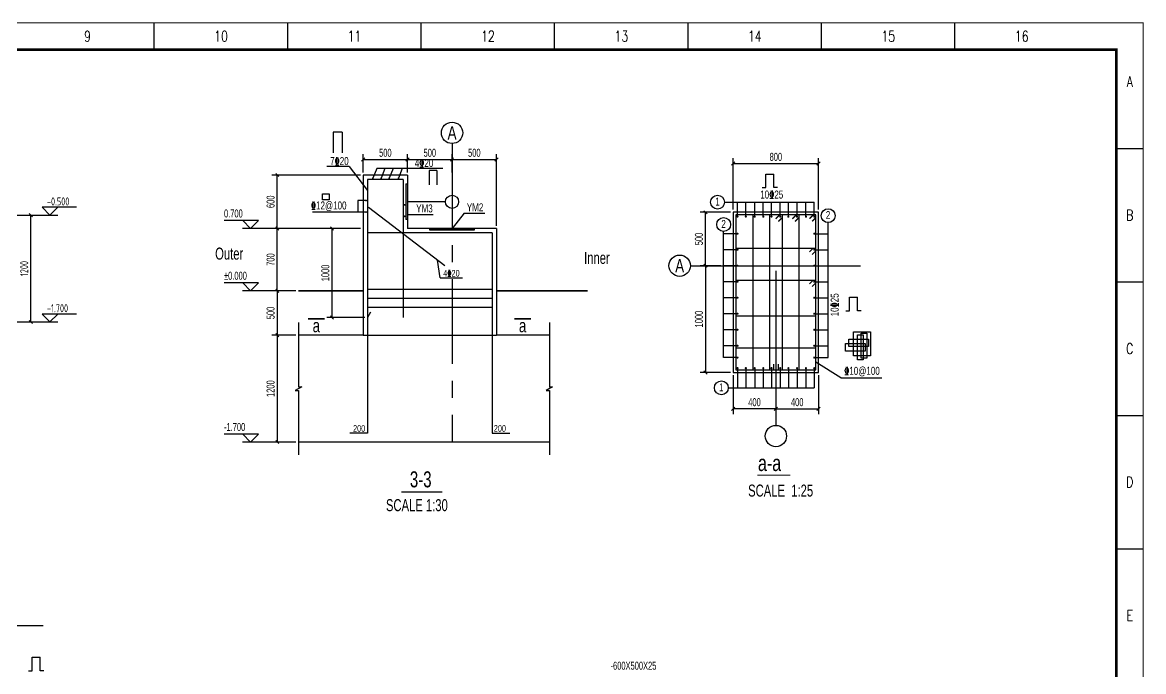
# Model space of a CAD drawing. Header units: millimetres. Extents: x -15901 to 146244, y -607033 to -56344.
# Drawn here: x 29404 to 71413, y -167647 to -143332 of the extents above; entities that cross this region are included whole.
import ezdxf
from ezdxf.enums import TextEntityAlignment as Align

# ---------------------------------------------------------------- set-up
doc = ezdxf.new("R2010")
doc.units = ezdxf.units.MM
doc.header["$LTSCALE"] = 2000
doc.linetypes.add('CENTER', pattern=[50.8, 31.75, -6.35, 6.35, -6.35])
doc.linetypes.add('HIDDEN', pattern=[9.525, 6.35, -3.175])
for name, color, linetype in [('4', 2, 'Continuous'), ('6', 1, 'Continuous'), ('LABEL_PM', 7, 'Continuous'), ('S_01', 3, 'Continuous'), ('S_01_OUTL', 3, 'Continuous'), ('S_02_AXIS', 171, 'CENTER'), ('S_03_HIDD', 4, 'HIDDEN'), ('S_04', 2, 'Continuous'), ('S_04_TEXT', 2, 'Continuous'), ('S_05_DIMS', 7, 'Continuous'), ('S_06', 1, 'Continuous'), ('S_06_RBAR', 1, 'Continuous'), ('S_07_LSHOW', 6, 'Continuous'), ('S_08_HATCH', 8, 'Continuous'), ('TEXT', 3, 'Continuous'), ('TK', 1, 'Continuous')]:
    doc.layers.add(name, color=color, linetype=linetype)
doc.styles.add('KS', font='kstxt.shx', dxfattribs={"width": 0.7, "height": 300, "bigfont": 'kshz.shx'})
doc.styles.add('TK-HZ', font='txt.shx', dxfattribs={"width": 0.8, "bigfont": 'hztxt.shx'})
doc.styles.add('样3', font='tssdeng.shx', dxfattribs={"width": 0.7, "height": 300, "bigfont": 'tssdchn.shx'})
doc.dimstyles.new('KSDIM0.25', dxfattribs={"dimtxt": 300, "dimasz": 120, "dimexe": 200, "dimexo": 100, "dimgap": 100, "dimtad": 1, "dimdec": 0, "dimlfac": 0.25, "dimzin": 14, "dimdsep": 46, "dimtxsty": 'KS', "dimblk": 'ARCHTICK', "dimblk1": 'OBLIQUE', "dimblk2": 'OBLIQUE', "dimsah": 1, "dimcen": -900, "dimclrd": 7, "dimclre": 7, "dimclrt": 2, "dimazin": 3, "dimtfac": 1, "dimtdec": 0, "dimtix": 1, "dimtmove": 2, "dimatfit": 2, "dimfxl": 1, "dimtolj": 1, "dimtzin": 14, "dimlwd": -3, "dimarcsym": 0})
doc.dimstyles.new('KSDIM0.3', dxfattribs={"dimtxt": 300, "dimasz": 120, "dimexe": 200, "dimexo": 100, "dimgap": 100, "dimtad": 1, "dimdec": 0, "dimlfac": 0.3, "dimzin": 14, "dimdsep": 46, "dimtxsty": 'KS', "dimblk1": 'OBLIQUE', "dimblk2": 'OBLIQUE', "dimsah": 1, "dimcen": -900, "dimclrd": 7, "dimclre": 7, "dimclrt": 2, "dimazin": 3, "dimtfac": 1, "dimtdec": 0, "dimtix": 1, "dimtmove": 2, "dimatfit": 2, "dimfxl": 1, "dimtolj": 1, "dimtzin": 14, "dimlwd": -3, "dimarcsym": 1})
doc.dimstyles.new('KSDIM1.2', dxfattribs={"dimtxt": 300, "dimasz": 120, "dimexe": 200, "dimexo": 100, "dimgap": 100, "dimtad": 1, "dimdec": 0, "dimlfac": 1.2, "dimzin": 14, "dimdsep": 46, "dimtxsty": 'KS', "dimblk": 'ARCHTICK', "dimblk1": 'OBLIQUE', "dimblk2": 'OBLIQUE', "dimsah": 1, "dimcen": -900, "dimclrd": 7, "dimclre": 7, "dimclrt": 2, "dimazin": 3, "dimtfac": 1, "dimtdec": 0, "dimtix": 1, "dimtmove": 2, "dimatfit": 2, "dimfxl": 1, "dimtolj": 1, "dimtzin": 14, "dimlwd": -3, "dimlwe": -1, "dimarcsym": 0})

# ---------------------------------------------------------------- blocks, each defined once
blk = doc.blocks.new('_OBLIQUE')
at = {"color": 1}
blk.add_line((-0.5, -0.5), (0.5, 0.5), dxfattribs=at)
blk = doc.blocks.new('*D500')
at = {"layer": 'Defpoints', "color": 0}
for p in [(28925, -150551), (29722, -150551), (27995, -154551)]:
    blk.add_point(p, dxfattribs=at)
at = {"layer": 'S_05_DIMS', "color": 7, "lineweight": -2}
for p, q in [((29025, -150551), (29922, -150551)), ((28095, -154551), (29922, -154551))]:
    blk.add_line(p, q, dxfattribs=at)
at = {"layer": 'S_05_DIMS', "color": 7, "lineweight": -3}
blk.add_line((29722, -154551), (29722, -150551), dxfattribs=at)
at = {"layer": 'S_05_DIMS', "color": 7, "linetype": 'ByBlock', "lineweight": -3, "xscale": 120, "yscale": 120, "zscale": 120}
for p, rotation in [((29722, -150551), 90), ((29722, -154551), 270)]:
    blk.add_blockref('_OBLIQUE', p, dxfattribs=dict(at, rotation=rotation))
at = {"layer": 'S_05_DIMS', "color": 2, "insert": (29472, -152551), "char_height": 300, "attachment_point": 5, "rotation": 90, "style": '样3'}
blk.add_mtext('\\A1;1200', dxfattribs=at)
blk = doc.blocks.new('*D501')
at = {"layer": 'Defpoints', "color": 0}
for p in [(43836, -148466), (42169, -149049), (43836, -149049)]:
    blk.add_point(p, dxfattribs=at)
at = {"layer": 'S_05_DIMS', "color": 7}
for p, q in [((42169, -148949), (42169, -148266)), ((43836, -148949), (43836, -148266))]:
    blk.add_line(p, q, dxfattribs=at)
at = {"layer": 'S_05_DIMS', "color": 7, "lineweight": -3}
blk.add_line((42169, -148466), (43836, -148466), dxfattribs=at)
at = {"layer": 'S_05_DIMS', "color": 7, "linetype": 'ByBlock', "lineweight": -3, "xscale": 120, "yscale": 120, "zscale": 120, "rotation": 180}
blk.add_blockref('_OBLIQUE', (42169, -148466), dxfattribs=at)
at = {"layer": 'S_05_DIMS', "color": 7, "linetype": 'ByBlock', "lineweight": -3, "xscale": 120, "yscale": 120, "zscale": 120}
blk.add_blockref('_OBLIQUE', (43836, -148466), dxfattribs=at)
at = {"layer": 'S_05_DIMS', "color": 2, "insert": (43002, -148216), "char_height": 300, "attachment_point": 5, "style": 'KS'}
blk.add_mtext('\\A1;500', dxfattribs=at)
blk = doc.blocks.new('_ArchTick')
at = {"color": 0, "linetype": 'ByBlock', "const_width": 0.15}
blk.add_lwpolyline([(-0.5, -0.5), (0.5, 0.5)], dxfattribs=at)
blk = doc.blocks.new('*D502')
at = {"layer": 'Defpoints', "color": 0}
for p in [(45502, -148466), (43836, -149049), (45502, -149054)]:
    blk.add_point(p, dxfattribs=at)
at = {"layer": 'S_05_DIMS', "color": 7}
for p, q in [((43836, -148949), (43836, -148266)), ((45502, -148954), (45502, -148266))]:
    blk.add_line(p, q, dxfattribs=at)
at = {"layer": 'S_05_DIMS', "color": 7, "lineweight": -3}
blk.add_line((43836, -148466), (45502, -148466), dxfattribs=at)
at = {"layer": 'S_05_DIMS', "color": 7, "linetype": 'ByBlock', "lineweight": -3, "xscale": 120, "yscale": 120, "zscale": 120, "rotation": 180}
blk.add_blockref('_OBLIQUE', (43836, -148466), dxfattribs=at)
at = {"layer": 'S_05_DIMS', "color": 7, "linetype": 'ByBlock', "lineweight": -3, "xscale": 120, "yscale": 120, "zscale": 120}
blk.add_blockref('_OBLIQUE', (45502, -148466), dxfattribs=at)
at = {"layer": 'S_05_DIMS', "color": 2, "insert": (44669, -148216), "char_height": 300, "attachment_point": 5, "style": 'KS'}
blk.add_mtext('\\A1;500', dxfattribs=at)
blk = doc.blocks.new('*D503')
at = {"layer": 'Defpoints', "color": 0}
for p in [(47169, -148466), (45502, -149054), (47169, -151049)]:
    blk.add_point(p, dxfattribs=at)
at = {"layer": 'S_05_DIMS', "color": 7}
for p, q in [((45502, -148954), (45502, -148266)), ((47169, -150949), (47169, -148266))]:
    blk.add_line(p, q, dxfattribs=at)
at = {"layer": 'S_05_DIMS', "color": 7, "lineweight": -3}
blk.add_line((45502, -148466), (47169, -148466), dxfattribs=at)
at = {"layer": 'S_05_DIMS', "color": 7, "linetype": 'ByBlock', "lineweight": -3, "xscale": 120, "yscale": 120, "zscale": 120, "rotation": 180}
blk.add_blockref('_OBLIQUE', (45502, -148466), dxfattribs=at)
at = {"layer": 'S_05_DIMS', "color": 7, "linetype": 'ByBlock', "lineweight": -3, "xscale": 120, "yscale": 120, "zscale": 120}
blk.add_blockref('_OBLIQUE', (47169, -148466), dxfattribs=at)
at = {"layer": 'S_05_DIMS', "color": 2, "insert": (46336, -148216), "char_height": 300, "attachment_point": 5, "style": 'KS'}
blk.add_mtext('\\A1;500', dxfattribs=at)
blk = doc.blocks.new('*D504')
at = {"layer": 'Defpoints', "color": 0}
for p in [(38954, -151049), (42169, -151049), (39746, -153382)]:
    blk.add_point(p, dxfattribs=at)
at = {"layer": 'S_05_DIMS', "color": 7}
for p, q in [((42069, -151049), (38754, -151049)), ((39646, -153382), (38754, -153382))]:
    blk.add_line(p, q, dxfattribs=at)
at = {"layer": 'S_05_DIMS', "color": 7, "lineweight": -3}
blk.add_line((38954, -153382), (38954, -151049), dxfattribs=at)
at = {"layer": 'S_05_DIMS', "color": 7, "linetype": 'ByBlock', "lineweight": -3, "xscale": 120, "yscale": 120, "zscale": 120}
for p, rotation in [((38954, -151049), 90), ((38954, -153382), 270)]:
    blk.add_blockref('_OBLIQUE', p, dxfattribs=dict(at, rotation=rotation))
at = {"layer": 'S_05_DIMS', "color": 2, "insert": (38704, -152215), "char_height": 300, "attachment_point": 5, "rotation": 90, "style": 'KS'}
blk.add_mtext('\\A1;700', dxfattribs=at)
blk = doc.blocks.new('*D505')
at = {"layer": 'Defpoints', "color": 0}
for p in [(38954, -149049), (42169, -149049), (42169, -151049)]:
    blk.add_point(p, dxfattribs=at)
at = {"layer": 'S_05_DIMS', "color": 7}
for p, q in [((42069, -149049), (38754, -149049)), ((42069, -151049), (38754, -151049))]:
    blk.add_line(p, q, dxfattribs=at)
at = {"layer": 'S_05_DIMS', "color": 7, "lineweight": -3}
blk.add_line((38954, -151049), (38954, -149049), dxfattribs=at)
at = {"layer": 'S_05_DIMS', "color": 7, "linetype": 'ByBlock', "lineweight": -3, "xscale": 120, "yscale": 120, "zscale": 120}
for p, rotation in [((38954, -149049), 90), ((38954, -151049), 270)]:
    blk.add_blockref('_OBLIQUE', p, dxfattribs=dict(at, rotation=rotation))
at = {"layer": 'S_05_DIMS', "color": 2, "insert": (38704, -150049), "char_height": 300, "attachment_point": 5, "rotation": 90, "style": 'KS'}
blk.add_mtext('\\A1;600', dxfattribs=at)
blk = doc.blocks.new('*D506')
at = {"layer": 'Defpoints', "color": 0}
for p in [(41006, -151049), (41585, -151049), (42336, -154382)]:
    blk.add_point(p, dxfattribs=at)
at = {"layer": 'S_05_DIMS', "color": 7}
for p, q in [((41485, -151049), (40806, -151049)), ((42236, -154382), (40806, -154382))]:
    blk.add_line(p, q, dxfattribs=at)
at = {"layer": 'S_05_DIMS', "color": 7, "lineweight": -3}
blk.add_line((41006, -154382), (41006, -151049), dxfattribs=at)
at = {"layer": 'S_05_DIMS', "color": 7, "linetype": 'ByBlock', "lineweight": -3, "xscale": 120, "yscale": 120, "zscale": 120}
for p, rotation in [((41006, -151049), 90), ((41006, -154382), 270)]:
    blk.add_blockref('_OBLIQUE', p, dxfattribs=dict(at, rotation=rotation))
at = {"layer": 'S_05_DIMS', "color": 2, "insert": (40756, -152715), "char_height": 300, "attachment_point": 5, "rotation": 90, "style": 'KS'}
blk.add_mtext('\\A1;1000', dxfattribs=at)
blk = doc.blocks.new('Dot')
at = {"layer": '6', "const_width": 0.4}
blk.add_lwpolyline([(-0.2, 0, 1), (0.2, 0, 1)], format="xyb", close=True, dxfattribs=at)
blk = doc.blocks.new('*D507')
at = {"layer": 'Defpoints', "color": 0}
for p in [(39748, -155049), (38954, -159049), (39748, -159049)]:
    blk.add_point(p, dxfattribs=at)
at = {"layer": 'S_05_DIMS', "color": 7}
for p, q in [((39648, -155049), (38754, -155049)), ((39648, -159049), (38754, -159049))]:
    blk.add_line(p, q, dxfattribs=at)
at = {"layer": 'S_05_DIMS', "color": 7, "lineweight": -3}
blk.add_line((38954, -155049), (38954, -159049), dxfattribs=at)
at = {"layer": 'S_05_DIMS', "color": 7, "linetype": 'ByBlock', "lineweight": -3, "xscale": 120, "yscale": 120, "zscale": 120}
for p, rotation in [((38954, -155049), 90), ((38954, -159049), 270)]:
    blk.add_blockref('_OBLIQUE', p, dxfattribs=dict(at, rotation=rotation))
at = {"layer": 'S_05_DIMS', "color": 2, "insert": (38704, -157049), "char_height": 300, "attachment_point": 5, "rotation": 90, "style": 'KS'}
blk.add_mtext('\\A1;1200', dxfattribs=at)
blk = doc.blocks.new('*D508')
at = {"layer": 'Defpoints', "color": 0}
for p in [(39746, -153382), (38954, -155049), (39242, -155049)]:
    blk.add_point(p, dxfattribs=at)
at = {"layer": 'S_05_DIMS', "color": 7}
for p, q in [((39646, -153382), (38754, -153382)), ((39142, -155049), (38754, -155049))]:
    blk.add_line(p, q, dxfattribs=at)
at = {"layer": 'S_05_DIMS', "color": 7, "lineweight": -3}
blk.add_line((38954, -153382), (38954, -155049), dxfattribs=at)
at = {"layer": 'S_05_DIMS', "color": 7, "linetype": 'ByBlock', "lineweight": -3, "xscale": 120, "yscale": 120, "zscale": 120}
for p, rotation in [((38954, -153382), 90), ((38954, -155049), 270)]:
    blk.add_blockref('_OBLIQUE', p, dxfattribs=dict(at, rotation=rotation))
at = {"layer": 'S_05_DIMS', "color": 2, "insert": (38704, -154215), "char_height": 300, "attachment_point": 5, "rotation": 90, "style": 'KS'}
blk.add_mtext('\\A1;500', dxfattribs=at)
blk = doc.blocks.new('*D509')
at = {"layer": 'Defpoints', "color": 0}
for p in [(55002, -150444), (56035, -150444), (55677, -152444)]:
    blk.add_point(p, dxfattribs=at)
at = {"layer": 'LABEL_PM', "color": 7, "lineweight": -2}
for p, q in [((55935, -150444), (54802, -150444)), ((55577, -152444), (54802, -152444))]:
    blk.add_line(p, q, dxfattribs=at)
at = {"layer": 'LABEL_PM', "color": 7, "lineweight": -3}
blk.add_line((55002, -152444), (55002, -150444), dxfattribs=at)
at = {"layer": 'LABEL_PM', "color": 7, "linetype": 'ByBlock', "lineweight": -3, "xscale": 120, "yscale": 120, "zscale": 120}
for p, rotation in [((55002, -150444), 90), ((55002, -152444), 270)]:
    blk.add_blockref('_OBLIQUE', p, dxfattribs=dict(at, rotation=rotation))
at = {"layer": 'LABEL_PM', "color": 2, "insert": (54752, -151444), "char_height": 300, "attachment_point": 5, "rotation": 90, "style": 'KS'}
blk.add_mtext('\\A1;500', dxfattribs=at)
blk = doc.blocks.new('*D510')
at = {"layer": 'Defpoints', "color": 0}
for p in [(59235, -148619), (56035, -150444), (59235, -150444)]:
    blk.add_point(p, dxfattribs=at)
at = {"layer": 'LABEL_PM', "color": 7, "lineweight": -2}
for p, q in [((56035, -150344), (56035, -148419)), ((59235, -150344), (59235, -148419))]:
    blk.add_line(p, q, dxfattribs=at)
at = {"layer": 'LABEL_PM', "color": 7, "lineweight": -3}
blk.add_line((56035, -148619), (59235, -148619), dxfattribs=at)
at = {"layer": 'LABEL_PM', "color": 7, "linetype": 'ByBlock', "lineweight": -3, "xscale": 120, "yscale": 120, "zscale": 120, "rotation": 180}
blk.add_blockref('_OBLIQUE', (56035, -148619), dxfattribs=at)
at = {"layer": 'LABEL_PM', "color": 7, "linetype": 'ByBlock', "lineweight": -3, "xscale": 120, "yscale": 120, "zscale": 120}
blk.add_blockref('_OBLIQUE', (59235, -148619), dxfattribs=at)
at = {"layer": 'LABEL_PM', "color": 2, "insert": (57635, -148369), "char_height": 300, "attachment_point": 5, "style": 'KS'}
blk.add_mtext('\\A1;800', dxfattribs=at)
blk = doc.blocks.new('*D511')
at = {"layer": 'Defpoints', "color": 0}
for p in [(55677, -152444), (55002, -156444), (56035, -156444)]:
    blk.add_point(p, dxfattribs=at)
at = {"layer": 'LABEL_PM', "color": 7, "lineweight": -2}
for p, q in [((55577, -152444), (54802, -152444)), ((55935, -156444), (54802, -156444))]:
    blk.add_line(p, q, dxfattribs=at)
at = {"layer": 'LABEL_PM', "color": 7, "lineweight": -3}
blk.add_line((55002, -152444), (55002, -156444), dxfattribs=at)
at = {"layer": 'LABEL_PM', "color": 7, "linetype": 'ByBlock', "lineweight": -3, "xscale": 120, "yscale": 120, "zscale": 120}
for p, rotation in [((55002, -152444), 90), ((55002, -156444), 270)]:
    blk.add_blockref('_OBLIQUE', p, dxfattribs=dict(at, rotation=rotation))
at = {"layer": 'LABEL_PM', "color": 2, "insert": (54752, -154444), "char_height": 300, "attachment_point": 5, "rotation": 90, "style": 'KS'}
blk.add_mtext('\\A1;1000', dxfattribs=at)
blk = doc.blocks.new('*D512')
at = {"layer": 'Defpoints', "color": 0}
for p in [(59235, -156444), (57635, -157332), (59235, -157808)]:
    blk.add_point(p, dxfattribs=at)
at = {"layer": 'S_05_DIMS', "color": 7, "lineweight": -2}
for p, q in [((59235, -156544), (59235, -158008)), ((57635, -157432), (57635, -158008))]:
    blk.add_line(p, q, dxfattribs=at)
at = {"layer": 'S_05_DIMS', "color": 7, "lineweight": -3}
blk.add_line((57635, -157808), (59235, -157808), dxfattribs=at)
at = {"layer": 'S_05_DIMS', "color": 7, "linetype": 'ByBlock', "lineweight": -3, "xscale": 120, "yscale": 120, "zscale": 120, "rotation": 180}
blk.add_blockref('_OBLIQUE', (57635, -157808), dxfattribs=at)
at = {"layer": 'S_05_DIMS', "color": 7, "linetype": 'ByBlock', "lineweight": -3, "xscale": 120, "yscale": 120, "zscale": 120}
blk.add_blockref('_OBLIQUE', (59235, -157808), dxfattribs=at)
at = {"layer": 'S_05_DIMS', "color": 2, "insert": (58435, -157558), "char_height": 300, "attachment_point": 5, "style": 'KS'}
blk.add_mtext('\\A1;400', dxfattribs=at)
blk = doc.blocks.new('*D513')
at = {"layer": 'Defpoints', "color": 0}
for p in [(56035, -156444), (57635, -157332), (56035, -157808)]:
    blk.add_point(p, dxfattribs=at)
at = {"layer": 'S_05_DIMS', "color": 7, "lineweight": -2}
for p, q in [((56035, -156544), (56035, -158008)), ((57635, -157432), (57635, -158008))]:
    blk.add_line(p, q, dxfattribs=at)
at = {"layer": 'S_05_DIMS', "color": 7, "lineweight": -3}
blk.add_line((57635, -157808), (56035, -157808), dxfattribs=at)
at = {"layer": 'S_05_DIMS', "color": 7, "linetype": 'ByBlock', "lineweight": -3, "xscale": 120, "yscale": 120, "zscale": 120, "rotation": 180}
blk.add_blockref('_OBLIQUE', (56035, -157808), dxfattribs=at)
at = {"layer": 'S_05_DIMS', "color": 7, "linetype": 'ByBlock', "lineweight": -3, "xscale": 120, "yscale": 120, "zscale": 120}
blk.add_blockref('_OBLIQUE', (57635, -157808), dxfattribs=at)
at = {"layer": 'S_05_DIMS', "color": 2, "insert": (56835, -157558), "char_height": 300, "attachment_point": 5, "style": 'KS'}
blk.add_mtext('\\A1;400', dxfattribs=at)
blk = doc.blocks.new('RW')
at = {"layer": 'S_06_RBAR'}
for points in [[(0, 100, 50, 50, 0), (141, 241, 0, 0, 0)], [(100, 0, 50, 50, 0), (241, 141, 0, 0, 0)]]:
    blk.add_lwpolyline(points, format="xyseb", dxfattribs=at)
blk = doc.blocks.new('A1-1')
at = {"layer": 'TK', "color": 7}
for p, q in [((47050, 58400), (47050, 59400)), ((52050, 58400), (52050, 59400)), ((57050, 58400), (57050, 59400)), ((62050, 58400), (62050, 59400)), ((67050, 58400), (67050, 59400)), ((72050, 58400), (72050, 59400)), ((77050, 58400), (77050, 59400)), ((83100, 54700), (84100, 54700)), ((83100, 49700), (84100, 49700)), ((83100, 44700), (84100, 44700)), ((83100, 39700), (84100, 39700))]:
    blk.add_line(p, q, dxfattribs=at)
for points, const_width in [([(0, 0), (84100, 0), (84100, 59400), (0, 59400)], 35), ([(2500, 1000), (83100, 1000), (83100, 58400), (2500, 58400)], 100)]:
    blk.add_lwpolyline(points, close=True, dxfattribs=dict(at, const_width=const_width))
at = {"layer": 'TK', "color": 7, "style": 'TK-HZ', "width": 0.75}
for s, p in [('9', (44550, 58900)), ('10', (49550, 58900)), ('11', (54550, 58900)), ('12', (59550, 58900)), ('13', (64550, 58900)), ('14', (69550, 58900)), ('15', (74550, 58900)), ('16', (79550, 58900)), ('A', (83600, 57200)), ('B', (83600, 52200)), ('C', (83600, 47200)), ('D', (83600, 42200)), ('E', (83600, 37200))]:
    blk.add_text(s, height=400, dxfattribs=at).set_placement(p, align=Align.MIDDLE_CENTER)

msp = doc.modelspace()

# ---------------------------------------------------------------- hatches: boundary and pattern name
at = {"layer": 'S_08_HATCH'}
h = msp.add_hatch(dxfattribs=at)
h.set_pattern_fill('ANSI31', color=6, scale=0.833333)
h.set_pattern_definition([(45, (-437392.31667, -316914.35287), (-0.073656956374, 0.073656956374), [])])
h.paths.add_polyline_path([(43769.123, -150715.33), (43835.79, -150715.33), (43835.79, -150048.663), (43835.79, -149381.996), (43769.123, -149381.996)])
h = msp.add_hatch(dxfattribs=at)
h.set_pattern_fill('ANSI31', color=6, scale=0.833333)
h.set_pattern_definition([(45, (-437058.98334, -316914.35287), (-0.073656956374, 0.073656956374), [])])
h.paths.add_polyline_path([(45502.456, -151115.33), (45502.456, -151048.663), (44669.123, -151048.663), (44669.123, -151115.33)])
h.paths.add_polyline_path([(46335.79, -151115.33), (46335.79, -151048.663), (45502.456, -151048.663), (45502.456, -151115.33)])

# ---------------------------------------------------------------- linework, layer by layer
at = {"color": 2}
for points in [[(39748.189, -154571.384), (39748.189, -156978.663), (39868.189, -156978.663), (39628.189, -157118.663), (39748.189, -157118.663), (39748.189, -159525.942)], [(49149.617, -154571.384), (49149.617, -156978.663), (49269.617, -156978.663), (49029.617, -157118.663), (49149.617, -157118.663), (49149.617, -159525.942)]]:
    msp.add_lwpolyline(points, dxfattribs=at)
at = {"layer": '4'}
for p, q in [((41652.852, -148725.131), (40815.927, -148725.131)), ((41652.852, -148725.131), (42335.79, -149628.216)), ((45157.195, -148798.942), (42678.861, -148798.942)), ((45059.493, -152902.662), (45896.418, -152902.662))]:
    msp.add_line(p, q, dxfattribs=at)
for points in [[(31433.801, -150253.623), (30139.831, -150253.623), (30436.816, -150550.608), (30733.801, -150253.623)], [(29921.816, -150550.608), (30736.816, -150550.608)], [(29921.816, -154550.608), (30736.816, -154550.608)], [(31433.801, -154253.623), (30139.831, -154253.623), (30436.816, -154550.608), (30733.801, -154253.623)]]:
    msp.add_lwpolyline(points, dxfattribs=at)
at = {"layer": '6'}
for p, q in [((41043.203, -147437.213), (41043.203, -148210.421)), ((41386.046, -147437.213), (41043.203, -147437.213)), ((41386.046, -147437.213), (41386.046, -148210.421)), ((44648.187, -148876.494), (44648.187, -149416.045)), ((44933.889, -148876.494), (44648.187, -148876.494)), ((44933.889, -148876.494), (44933.889, -149416.045))]:
    msp.add_line(p, q, dxfattribs=at)
at = {"layer": 'LABEL_PM'}
for p, q in [((55710.632, -150065.846), (59072.393, -150065.846)), ((56197.393, -150606.854), (56197.393, -150065.846)), ((56509.376, -150606.854), (56509.376, -150067.819)), ((56841.028, -150606.854), (56841.028, -150065.846)), ((57164.383, -150606.854), (57164.383, -150065.846)), ((57471.418, -150606.854), (57471.418, -150065.846)), ((57798.367, -150606.854), (57798.367, -150065.846)), ((58105.403, -150606.854), (58105.403, -150065.846)), ((58428.758, -150606.854), (58428.758, -150065.846)), ((58760.41, -150606.854), (58760.41, -150065.846)), ((59072.393, -150606.854), (59072.393, -150065.846)), ((55677.199, -155885.42), (55677.199, -151160.287)), ((59592.586, -155885.42), (59592.586, -150830.108)), ((56197.393, -151244.354), (55677.199, -151244.354)), ((59072.393, -151244.354), (59592.586, -151244.354)), ((56197.393, -151844.354), (55677.199, -151844.354)), ((59072.393, -151844.354), (59592.586, -151844.354)), ((56197.393, -152444.354), (55677.199, -152444.354)), ((59072.393, -152444.354), (59592.586, -152444.354)), ((56197.393, -153044.354), (55677.199, -153044.354)), ((59072.393, -153044.354), (59592.586, -153044.354)), ((56197.393, -153644.354), (55677.199, -153644.354)), ((59072.393, -153644.354), (59592.586, -153644.354)), ((56197.393, -154244.354), (55677.199, -154244.354)), ((59072.393, -154244.354), (59592.586, -154244.354)), ((56197.393, -154844.354), (55677.199, -154844.354)), ((59072.393, -154844.354), (59592.586, -154844.354)), ((56197.393, -155444.354), (55677.199, -155444.354)), ((59072.393, -155444.354), (59592.586, -155444.354)), ((56197.393, -155885.42), (55677.199, -155885.42)), ((59072.393, -155885.42), (59592.586, -155885.42)), ((60064.466, -156645.836), (59134.893, -156060.851)), ((56197.393, -156285.61), (56197.393, -157019.878)), ((56509.376, -156281.854), (56509.376, -157019.878)), ((56841.028, -156281.854), (56841.028, -157019.878)), ((57164.383, -156281.854), (57164.383, -157019.878)), ((57471.418, -156281.854), (57471.418, -157019.878)), ((57798.367, -156281.854), (57798.367, -157019.878)), ((58105.403, -156281.854), (58105.403, -157019.878)), ((58428.758, -156281.854), (58428.758, -157019.878)), ((58760.41, -156281.854), (58760.41, -157019.878)), ((59072.393, -156287.716), (59072.393, -157019.878)), ((60064.466, -156645.836), (61606.202, -156645.836)), ((55852.494, -157019.878), (59072.393, -157019.878))]:
    msp.add_line(p, q, dxfattribs=at)
for centre in [(55450.996, -150065.846), (59592.586, -150570.471), (55677.199, -150900.65), (55592.857, -157019.878)]:
    msp.add_circle(centre, 259.636, dxfattribs=at)
at = {"layer": 'S_01'}
msp.add_lwpolyline([(59234.893, -150444.354), (56034.893, -150444.354), (56034.893, -156444.354), (59234.893, -156444.354)], close=True, dxfattribs=at)
at = {"layer": 'S_01', "const_width": 45}
msp.add_lwpolyline([(56938.84, -160290.303), (58173.84, -160290.303)], dxfattribs=at)
at = {"layer": 'S_01'}
for centre in [(45502.456, -147467.561), (54030.615, -152444.354), (57634.893, -158823.716)]:
    msp.add_circle(centre, 400, dxfattribs=at)
at = {"layer": 'S_01_OUTL'}
for p, q in [((42169.123, -149048.663), (42169.123, -155048.663)), ((43835.79, -149048.663), (42169.123, -149048.663)), ((43835.79, -149048.663), (43835.79, -151048.663)), ((43769.123, -149381.996), (43769.123, -150715.33)), ((43769.123, -149381.996), (43835.79, -149381.996)), ((43835.79, -150715.33), (43769.123, -150715.33)), ((47169.123, -151048.663), (43835.79, -151048.663)), ((47169.123, -151048.663), (47169.123, -155048.663)), ((42169.123, -155048.663), (39748.189, -155048.663)), ((49149.617, -155048.663), (47169.123, -155048.663)), ((49149.617, -159048.663), (39748.189, -159048.663))]:
    msp.add_line(p, q, dxfattribs=at)
msp.add_lwpolyline([(44669.123, -151048.663), (46335.79, -151048.663), (46335.79, -151115.33), (44669.123, -151115.33)], close=True, dxfattribs=at)
for points in [[(40104.583, -154433.436, 60, 60, 0), (40729.583, -154433.436, 0, 0, 0)], [(47833.974, -154433.436, 60, 60, 0), (48458.974, -154433.436, 0, 0, 0)]]:
    msp.add_lwpolyline(points, format="xyseb", dxfattribs=at)
at = {"layer": 'S_01_OUTL', "const_width": 45}
msp.add_lwpolyline([(43600.27, -160917.791), (45143.731, -160917.791)], dxfattribs=at)
msp.add_lwpolyline([(43600.27, -160917.791), (45143.731, -160917.791)], dxfattribs=at)
at = {"layer": 'S_02_AXIS', "ltscale": 0.05}
msp.add_line((45502.456, -147867.561), (45502.456, -159048.663), dxfattribs=at)
at = {"layer": 'S_02_AXIS'}
for p, q in [((54430.615, -152444.354), (60806.635, -152444.354)), ((57634.893, -152635.199), (57634.893, -158423.716)), ((23806.815, -165927.02), (30182.835, -165927.02))]:
    msp.add_line(p, q, dxfattribs=at)
at = {"layer": 'S_03_HIDD'}
msp.add_line((42169.123, -155048.663), (47169.123, -155048.663), dxfattribs=at)
at = {"layer": 'S_04'}
for p, q in [((42678.861, -148798.942), (42531.643, -149169.603)), ((42988.82, -148798.942), (42841.602, -149169.603)), ((43291.921, -148798.942), (43144.704, -149169.603)), ((43638.85, -148798.942), (43491.633, -149169.603)), ((42281.623, -150004.388), (41972.627, -150004.388)), ((41972.627, -150004.388), (41972.627, -150433.869)), ((42281.623, -150433.869), (40267.048, -150433.869)), ((43835.79, -150520.192), (44793.846, -150520.192)), ((45952.241, -150480.345), (45502.456, -151048.663)), ((45952.241, -150480.345), (46734.237, -150480.345)), ((45059.493, -152902.662), (44961.697, -152236.897))]:
    msp.add_line(p, q, dxfattribs=at)
at = {"layer": 'S_04_TEXT'}
for points in [[(37657.417, -150751.678), (37954.402, -151048.663), (38251.386, -150751.678), (36957.417, -150751.678)], [(38754.402, -151048.663), (37654.402, -151048.663)], [(37657.417, -153085.011), (37954.402, -153381.996), (38251.386, -153085.011), (36957.417, -153085.011)], [(38754.402, -153381.996), (37654.402, -153381.996)], [(37657.417, -158751.678), (37954.402, -159048.663), (38251.386, -158751.678), (36957.417, -158751.678)], [(38754.402, -159048.663), (37654.402, -159048.663)]]:
    msp.add_lwpolyline(points, dxfattribs=at)
at = {"layer": 'S_04_TEXT', "const_width": 60}
for points in [[(42169.123, -153381.996), (39746.437, -153381.996)], [(50577.347, -153381.996), (47169.123, -153381.996)]]:
    msp.add_lwpolyline(points, dxfattribs=at)
at = {"layer": 'S_06'}
for p, q in [((59134.893, -150544.354), (56134.893, -150544.354)), ((56134.893, -150544.354), (56134.893, -156344.354)), ((56776.458, -150544.354), (56776.458, -156344.354)), ((57398.827, -150544.354), (57398.827, -156344.354)), ((57870.958, -150544.354), (57870.958, -156344.354)), ((58493.327, -150544.354), (58493.327, -156344.354)), ((59134.893, -156344.354), (59134.893, -150544.354)), ((56134.893, -151783.124), (59134.893, -151783.124)), ((56134.893, -152983.079), (59134.893, -152983.079)), ((56134.893, -154321.369), (59134.893, -154321.369)), ((56134.893, -155521.369), (59134.893, -155521.369)), ((57547.729, -156133.059), (57547.729, -156344.354)), ((57722.056, -156133.059), (57722.056, -156344.354)), ((56134.893, -156344.354), (59134.893, -156344.354))]:
    msp.add_line(p, q, dxfattribs=at)
at = {"layer": 'S_06_RBAR'}
for p, q in [((57254.854, -149520.704), (57254.854, -149011.745)), ((57254.854, -149011.745), (57558.776, -149011.745)), ((57558.776, -149520.704), (57558.776, -149011.745)), ((42335.79, -149215.33), (42335.79, -158715.33)), ((43669.123, -149215.33), (42335.79, -149215.33)), ((43669.123, -149215.33), (43669.123, -154381.996)), ((57115.932, -149520.704), (57254.854, -149520.704)), ((57697.698, -149520.704), (57558.776, -149520.704)), ((42376.948, -150256.488), (45228.27, -152441.143)), ((47002.456, -151215.33), (42335.79, -151215.33)), ((47002.456, -151215.33), (47002.456, -158715.33)), ((42335.79, -153325.381), (47002.456, -153325.381)), ((42335.79, -153658.714), (47002.456, -153658.714)), ((60389.33, -154137.549), (60389.33, -153628.591)), ((60389.33, -153628.591), (60693.252, -153628.591)), ((60693.252, -154137.549), (60693.252, -153628.591)), ((42335.79, -153992.047), (47002.456, -153992.047)), ((60250.408, -154137.549), (60389.33, -154137.549)), ((60832.174, -154137.549), (60693.252, -154137.549)), ((42441.849, -154181.009), (42335.79, -154381.996)), ((42335.79, -158715.33), (41669.123, -158715.33)), ((47002.456, -158715.33), (47669.123, -158715.33)), ((29765.53, -167620.216), (29765.53, -167111.257)), ((29765.53, -167111.257), (30069.452, -167111.257)), ((30069.452, -167620.216), (30069.452, -167111.257)), ((29626.608, -167620.216), (29765.53, -167620.216)), ((30208.374, -167620.216), (30069.452, -167620.216))]:
    msp.add_line(p, q, dxfattribs=at)
for points in [[(40645.677, -149755.476), (40893.644, -149755.476), (40893.644, -149971.1), (40645.677, -149971.1)], [(60543.99, -154917.268), (61185.556, -154917.268), (61185.556, -155814.576), (60543.99, -155814.576)], [(60830.969, -154965.306), (61039.351, -154965.306), (61039.351, -155906.184), (60830.969, -155906.184)], [(60250.024, -155360.759), (60985.677, -155360.759), (60985.677, -155644.127), (60250.024, -155644.127)], [(60373.159, -155193.421), (61108.812, -155193.421), (61108.812, -155476.79), (60373.159, -155476.79)], [(60695.204, -155031.609), (60903.587, -155031.609), (60903.587, -155972.488), (60695.204, -155972.488)]]:
    msp.add_lwpolyline(points, close=True, dxfattribs=at)
at = {"layer": 'S_07_LSHOW'}
for p, q in [((45255.309, -150048.663), (43835.79, -150048.663)), ((45502.456, -150295.811), (45502.456, -151048.663))]:
    msp.add_line(p, q, dxfattribs=at)
msp.add_circle((45502.456, -150048.663), 247.148, dxfattribs=at)

# ---------------------------------------------------------------- block references
at = {"rotation": 180}
for p in [(57870.958, -150544.354), (58493.327, -150544.354), (59134.893, -150544.354), (59134.893, -151783.124), (59134.893, -152983.079)]:
    msp.add_blockref('RW', p, dxfattribs=at)
at = {"layer": 'S_04', "xscale": 83.33333333333334, "yscale": 83.33333333333334, "zscale": 0.8333333333333334}
for p in [(42531.643, -149169.603), (42841.602, -149169.603), (43144.704, -149169.603), (43491.633, -149169.603), (42281.623, -150004.388), (43723.29, -150166.043), (42281.623, -150433.869), (43723.29, -150595.523)]:
    msp.add_blockref('Dot', p, dxfattribs=at)
at = {"layer": 'S_06', "yscale": 100, "zscale": 100}
for p, xscale, rotation in [((56197.393, -150606.854), -100, 89.99999999999984), ((56509.376, -150606.854), -100, 89.99999999999984), ((56841.028, -150606.854), -100, 89.99999999999984), ((57164.383, -150606.854), -100, 89.99999999999984), ((57471.418, -150606.854), -100, 89.99999999999984), ((57798.367, -150606.854), 100, 270), ((58105.403, -150606.854), 100, 270), ((58428.758, -150606.854), 100, 270), ((58760.41, -150606.854), 100, 270), ((59072.393, -150606.854), -100, 89.99999999999984), ((59072.393, -150606.854), -100, 89.99999999999984), ((59072.393, -150606.854), -100, 89.99999999999984), ((56197.393, -151244.354), -100, 270), ((59072.393, -151244.354), 100, 90), ((56197.393, -151844.354), -100, 270), ((59072.393, -151844.354), 100, 90), ((56197.393, -152444.354), -100, 270), ((59072.393, -152444.354), 100, 90), ((56197.393, -153044.354), -100, 270), ((59072.393, -153044.354), 100, 90), ((56197.393, -153644.354), -100, 270), ((59072.393, -153644.354), 100, 90), ((56197.393, -154244.354), -100, 270), ((59072.393, -154244.354), 100, 90), ((56197.393, -154844.354), -100, 270), ((59072.393, -154844.354), 100, 90), ((56197.393, -155444.354), -100, 270), ((59072.393, -155444.354), 100, 90), ((56197.393, -155885.42), -100, 270), ((59072.393, -155885.42), 100, 90), ((56197.393, -156281.854), 100, 90), ((56509.376, -156281.854), 100, 90), ((56841.028, -156281.854), 100, 90), ((57164.383, -156281.854), 100, 90), ((57471.418, -156281.854), 100, 90), ((57798.367, -156281.854), -100, 270), ((58105.403, -156281.854), -100, 270), ((58428.758, -156281.854), -100, 270), ((58760.41, -156281.854), -100, 270), ((59072.393, -156281.854), 100, 90), ((59072.393, -156281.854), 100, 90), ((59072.393, -156281.854), 100, 90)]:
    msp.add_blockref('Dot', p, dxfattribs=dict(at, xscale=xscale, rotation=rotation))
at = {"layer": 'TK', "color": 7}
msp.add_blockref('A1-1', (-12704.988, -202749.359), dxfattribs=at)

# ---------------------------------------------------------------- texts
at = {"layer": '4'}
for s, height, style, width, p in [('7%%13220', 300, 'KS', 0.75, (40933.334, -148674.474)), ('4%%13220', 300, 'KS', 0.75, (44104.344, -148748.284)), ('-0.500', 300, '样3', 0.7, (30323.262, -150186.366)), ('%%13212@100', 300, 'KS', 0.75, (40213.897, -150338.034)), ('YM3', 300, 'KS', 0.75, (44158.555, -150448.739)), ('YM2', 300, 'KS', 0.75, (46055.085, -150408.892)), ('4%%13220', 250, 'KS', 0.75, (45171.511, -152852.005)), ('-1.700', 300, '样3', 0.7, (30323.262, -154186.366)), ('200', 250, 'KS', 0.75, (41793.963, -158664.672)), ('200', 250, 'KS', 0.75, (47066.935, -158664.672))]:
    msp.add_text(s, height=height, dxfattribs=dict(at, style=style, width=width)).set_placement(p)
at = {"layer": 'S_01', "style": 'KS', "width": 0.7}
msp.add_text('3-3', height=600, dxfattribs=at).set_placement((44328.098, -160446.027), align=Align.MIDDLE_CENTER)
at = {"layer": 'S_01_OUTL', "style": 'KS', "width": 0.75}
for p in [(40417.083, -154688.021), (48146.474, -154688.021)]:
    msp.add_text('a', height=500, dxfattribs=at).set_placement(p, align=Align.MIDDLE_CENTER)
at = {"layer": 'S_04', "style": 'KS', "width": 0.75}
for p in [(45502.456, -147467.561), (54030.615, -152444.354)]:
    msp.add_text('A', height=500, dxfattribs=at).set_placement(p, align=Align.MIDDLE)
for s, height, p in [('1', 300, (55365.306, -150192.856)), ('10%%13225', 300, (57049.327, -149929.73)), ('2', 300, (55591.51, -151030.894)), ('2', 300, (59506.896, -150697.482)), ('%%13210@100', 300, (60193.949, -156531.571)), ('1', 300, (55507.168, -157146.888)), ('a-a', 600, (56963.2, -160136.688))]:
    msp.add_text(s, height=height, dxfattribs=at).set_placement(p)
msp.add_text('10%%13225', height=300, rotation=90, dxfattribs=at).set_placement((59987.604, -154341.609))
at = {"layer": 'S_04_TEXT', "style": 'KS', "width": 0.7}
for s, p in [('0.700', (36957.417, -150636.678)), ('%%P0.000', (36957.417, -152970.011)), ('-1.700', (36957.417, -158636.678))]:
    msp.add_text(s, height=300, dxfattribs=at).set_placement(p)
msp.add_text('-600X500X25', height=300, dxfattribs=at).set_placement((52299.258, -167427.467), align=Align.MIDDLE)
at = {"layer": 'TEXT', "style": 'KS', "width": 0.7}
for s, p in [('Outer', (36625.528, -152215.936)), ('Inner', (50449.764, -152377.039)), ('SCALE 1:30', (43024.626, -161639.099))]:
    msp.add_text(s, height=450, dxfattribs=at).set_placement(p)
msp.add_text('SCALE  1:25', height=450, dxfattribs=at).set_placement((57813.579, -160867.535), align=Align.MIDDLE)

# ---------------------------------------------------------------- dimensions: what is measured, and where the dimension line sits
at = {"layer": 'LABEL_PM'}
dim = msp.add_linear_dim(base=(59234.893, -148618.815), p1=(56034.893, -150444.354), p2=(59234.893, -150444.354), angle=180, text='800', dimstyle='KSDIM0.25', override={"dimlfac": 0.25}, dxfattribs=at)
dim.commit()
dim.dimension.update_dxf_attribs({"geometry": '*D510', "text_midpoint": (57634.893, -148368.815)})
for base, p2, override, picture, middle in [((55002.414, -150444.354), (56034.893, -150444.354), {"dimlfac": 0.25}, '*D509', (54752.414, -151444.354)), ((55002.414, -156444.354), (56034.893, -156444.354), {"dimtxsty": 'KS'}, '*D511', (54752.414, -154444.354))]:
    dim = msp.add_linear_dim(base=base, p1=(55677.199, -152444.354), p2=p2, angle=90, dimstyle='KSDIM0.25', override=override, dxfattribs=at)
    dim.commit()
    dim.dimension.update_dxf_attribs({"geometry": picture, "text_midpoint": middle})
at = {"layer": 'S_05_DIMS'}
for base, p1, p2, dimstyle, override, picture, middle in [((43835.79, -148466.217), (42169.123, -149048.663), (43835.79, -149048.663), 'KSDIM1.2', {"dimlfac": 0.3, "dimzin": 8}, '*D501', (43002.456, -148216.217)), ((45502.456, -148466.217), (43835.79, -149048.663), (45502.456, -149053.864), 'KSDIM1.2', {"dimlfac": 0.3, "dimzin": 8}, '*D502', (44669.123, -148216.217)), ((47169.123, -148466.217), (45502.456, -149053.864), (47169.123, -151048.663), 'KSDIM1.2', {"dimlfac": 0.3, "dimzin": 8}, '*D503', (46335.79, -148216.217)), ((56034.893, -157807.744), (57634.893, -157331.646), (56034.893, -156444.354), 'KSDIM0.25', {"dimlfac": 0.25}, '*D513', (56834.893, -157557.744))]:
    dim = msp.add_linear_dim(base=base, p1=p1, p2=p2, dimstyle=dimstyle, override=override, dxfattribs=at)
    dim.commit()
    dim.dimension.update_dxf_attribs({"geometry": picture, "text_midpoint": middle})
for base, p1, p2, angle, dimstyle, override, picture, middle in [((38954.402, -149048.663), (42169.123, -151048.663), (42169.123, -149048.663), 90, 'KSDIM1.2', {"dimlfac": 0.3, "dimzin": 8}, '*D505', (38704.402, -150048.663)), ((29721.816, -150550.608), (27995.148, -154550.608), (28925.201, -150550.608), 90, 'KSDIM0.3', {"dimtxsty": '样3'}, '*D500', (29471.816, -152550.608)), ((38954.402, -151048.663), (39746.437, -153381.996), (42169.123, -151048.663), 90, 'KSDIM1.2', {"dimlfac": 0.3, "dimzin": 8}, '*D504', (38704.402, -152215.33)), ((41005.835, -151048.663), (42335.79, -154381.996), (41585.432, -151048.663), 90, 'KSDIM1.2', {"dimlfac": 0.3, "dimzin": 8}, '*D506', (40755.835, -152715.33)), ((38954.402, -155048.663), (39746.437, -153381.996), (39242.076, -155048.663), 90, 'KSDIM1.2', {"dimlfac": 0.3, "dimzin": 8}, '*D508', (38704.402, -154215.33)), ((38954.402, -159048.663), (39748.189, -155048.663), (39748.189, -159048.663), 90, 'KSDIM1.2', {"dimlfac": 0.3, "dimzin": 8}, '*D507', (38704.402, -157048.663)), ((59234.893, -157807.744), (57634.893, -157331.646), (59234.893, -156444.354), 180, 'KSDIM0.25', {"dimlfac": 0.25}, '*D512', (58434.893, -157557.744))]:
    dim = msp.add_linear_dim(base=base, p1=p1, p2=p2, angle=angle, dimstyle=dimstyle, override=override, dxfattribs=at)
    dim.commit()
    dim.dimension.update_dxf_attribs({"geometry": picture, "text_midpoint": middle})

doc.saveas('drawing.dxf')
